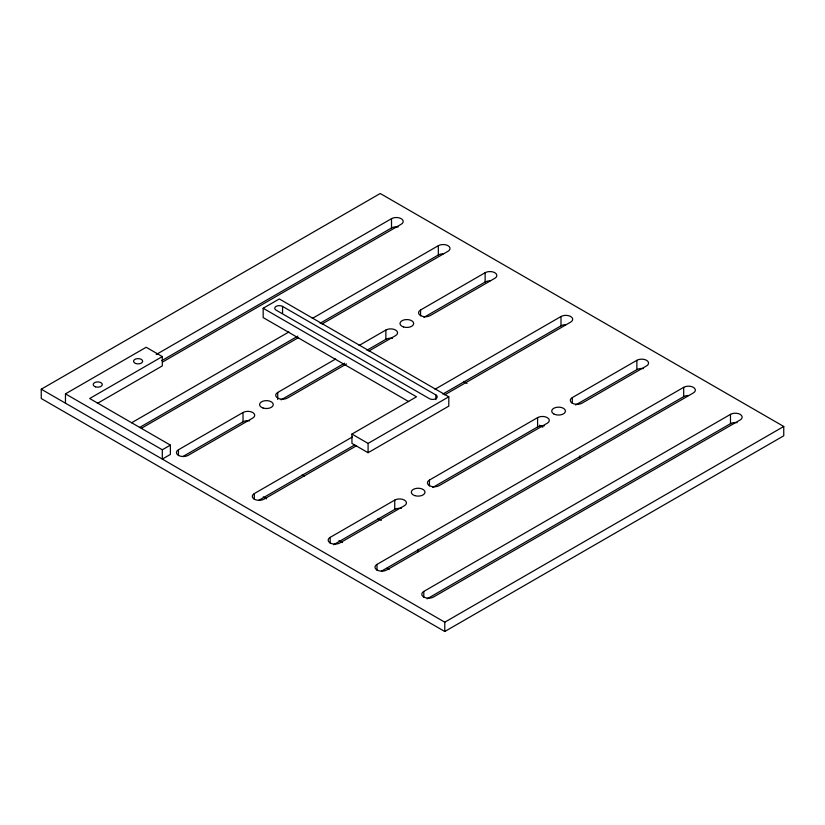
<?xml version="1.0" encoding="UTF-8"?>
<svg xmlns="http://www.w3.org/2000/svg" width="825" height="825" viewBox="0 0 825 825"><rect width="100%" height="100%" fill="white"/><g stroke="black" fill="none" stroke-linecap="round" stroke-linejoin="round"><path stroke-width="1.24" d="M41.25 389.204L380.222 193.504L783.75 426.473L783.75 435.796L444.778 631.496L41.25 398.527L41.25 389.204L444.778 622.184L783.75 426.473M65.464 403.177L65.464 393.865L146.169 347.263L162.308 356.586L162.308 365.908L97.381 403.394M156.203 354.523L391.514 218.666A6.847 3.95 0 0 1 401.198 218.666A6.847 3.95 0 0 1 401.198 224.256L162.546 362.041M162.308 356.586L89.677 398.516L170.383 445.118L170.383 454.441L162.308 459.092L162.308 449.78L65.464 393.865M161.782 360.618L391.514 227.978A6.847 3.95 0 0 1 398.135 226.958M263.165 308.261L279.314 298.949L448.79 396.794L448.79 406.117L368.084 452.708L351.945 443.396L351.945 434.074L416.512 396.794L263.165 308.261L263.165 317.584L408.736 401.62M131.639 422.751L288.884 331.97M312.304 318.44L438.323 245.685A6.847 3.95 0 0 1 448.006 245.685A6.847 3.95 0 0 1 448.006 251.285L321.987 324.039M139.446 427.567L297.804 336.136M320.11 323.256L438.323 255.007A6.847 3.95 0 0 1 443.169 253.852M141.322 428.34L298.567 337.559M162.308 449.78L170.383 445.118M178.447 449.78L243.014 412.5A6.847 3.95 0 0 1 252.697 412.5A6.847 3.95 0 0 1 252.697 418.089L188.131 455.369A6.847 3.95 0 0 1 178.447 455.369A6.847 3.95 0 0 1 178.447 449.78L178.447 455.596M277.716 399.455L277.716 392.463L335.692 358.988M359.112 345.479L385.863 330.031A6.847 3.95 0 0 1 395.557 330.031A6.847 3.95 0 0 1 395.557 335.62L368.796 351.068M420.575 309.994L485.131 272.714A6.847 3.95 0 0 1 494.825 272.714A6.847 3.95 0 0 1 494.825 278.303L430.258 315.583A6.847 3.95 0 0 1 420.575 315.583A6.847 3.95 0 0 1 420.575 309.994L420.575 315.81M182.903 456.524L243.014 421.823A6.847 3.95 0 0 1 249.635 420.791M281.067 399.857L344.613 363.165M366.908 350.285L385.863 339.343A6.847 3.95 0 0 1 392.483 338.322M423.906 317.377L485.131 282.037A6.847 3.95 0 0 1 489.978 280.871M346.5 363.938L287.409 398.052A6.847 3.95 0 0 1 277.716 398.052A6.847 3.95 0 0 1 277.716 392.463M254.317 499.403L254.317 493.577L352.45 436.92M434.981 389.266L561 316.511A6.847 3.95 0 0 1 570.683 316.511A6.847 3.95 0 0 1 570.683 322.101L444.665 394.866M258.772 500.321L354.688 444.943M442.788 394.082L561 325.834A6.847 3.95 0 0 1 565.847 324.679M356.565 445.727L264 499.166A6.847 3.95 0 0 1 254.317 499.166A6.847 3.95 0 0 1 254.317 493.577M351.945 434.074L368.084 443.396L448.79 396.794M330.175 537.374L394.742 500.094A6.847 3.95 0 0 1 404.425 500.094A6.847 3.95 0 0 1 404.425 505.694L339.869 542.963A6.847 3.95 0 0 1 330.175 542.963A6.847 3.95 0 0 1 330.175 537.374L330.175 543.201M429.443 480.067L537.591 417.625A6.847 3.95 0 0 1 547.284 417.625A6.847 3.95 0 0 1 547.284 423.215L439.137 485.657A6.847 3.95 0 0 1 429.443 485.657A6.847 3.95 0 0 1 429.443 480.067L429.443 485.884M572.303 397.588L636.869 360.308A6.847 3.95 0 0 1 646.553 360.308A6.847 3.95 0 0 1 646.553 365.908L581.986 403.177A6.847 3.95 0 0 1 572.303 403.177A6.847 3.95 0 0 1 572.303 397.588L572.303 403.415M333.517 544.768L394.742 509.417A6.847 3.95 0 0 1 401.363 508.396M432.795 487.451L537.591 426.948A6.847 3.95 0 0 1 544.211 425.917M575.633 404.982L636.869 369.631A6.847 3.95 0 0 1 643.479 368.61M376.994 564.403L683.678 387.338A6.847 3.95 0 0 1 693.361 387.338A6.847 3.95 0 0 1 693.361 392.927L386.677 569.993A6.847 3.95 0 0 1 376.994 569.993A6.847 3.95 0 0 1 376.994 564.403L376.994 570.23M381.449 571.148L683.678 396.66A6.847 3.95 0 0 1 688.514 395.495M423.802 591.422L730.486 414.367A6.847 3.95 0 0 1 740.169 414.367A6.847 3.95 0 0 1 740.169 419.956L433.486 597.022A6.847 3.95 0 0 1 423.802 597.022A6.847 3.95 0 0 1 423.802 591.422L423.802 597.248M427.144 598.816L730.486 423.679A6.847 3.95 0 0 1 737.096 422.658M463.681 381.47L467.022 383.408M539.447 425.215L542.788 427.154M435.878 394.938A4.568 2.64 0 0 1 435.878 398.661A4.568 2.64 0 0 1 429.423 398.661L276.086 310.128A4.568 2.64 0 0 1 276.086 306.405A4.568 2.64 0 0 1 282.542 306.405L435.878 394.938L435.878 399.589M302.27 474.664L304.497 475.953M378.036 518.409L381.377 520.338M263.268 496.877L266.609 498.816M339.034 540.623L342.375 542.561M386.946 568.291L389.183 569.58M730.486 414.367L730.486 423.679M683.678 387.338L683.678 396.66M636.869 360.308L636.869 369.631M579.562 456.05L579.562 458.607M561 316.511L561 325.834M537.591 417.625L537.591 426.948M485.131 272.714L485.131 282.037M444.778 622.184L444.778 631.496M438.323 245.685L438.323 255.007M418.151 549.233L418.151 551.791M394.742 500.094L394.742 509.417M391.514 218.666L391.514 227.978M385.863 330.031L385.863 339.343M368.084 443.396L368.084 452.708M282.542 306.405L282.542 313.387M243.014 412.5L243.014 421.823M95.463 386.822A4.568 2.64 0 0 0 102.31 384.543A4.568 2.64 0 0 0 95.463 382.264A4.568 2.64 0 0 0 95.463 386.822M135.816 363.526A4.568 2.64 0 0 0 142.663 361.247A4.568 2.64 0 0 0 135.816 358.957A4.568 2.64 0 0 0 135.816 363.526M403.425 326.927A6.847 3.95 0 0 0 413.696 323.503A6.847 3.95 0 0 0 403.425 320.079A6.847 3.95 0 0 0 403.425 326.927M553.74 413.903A6.847 3.95 0 0 0 565.197 412.129A6.847 3.95 0 0 0 556.803 407.282A6.847 3.95 0 0 0 553.74 413.903M414.728 495.598A6.847 3.95 0 0 0 424.999 492.174A6.847 3.95 0 0 0 414.728 488.751A6.847 3.95 0 0 0 414.728 495.598M263 408.004A6.847 3.95 0 0 0 273.271 404.58A6.847 3.95 0 0 0 263 401.156A6.847 3.95 0 0 0 263 408.004"/></g></svg>
